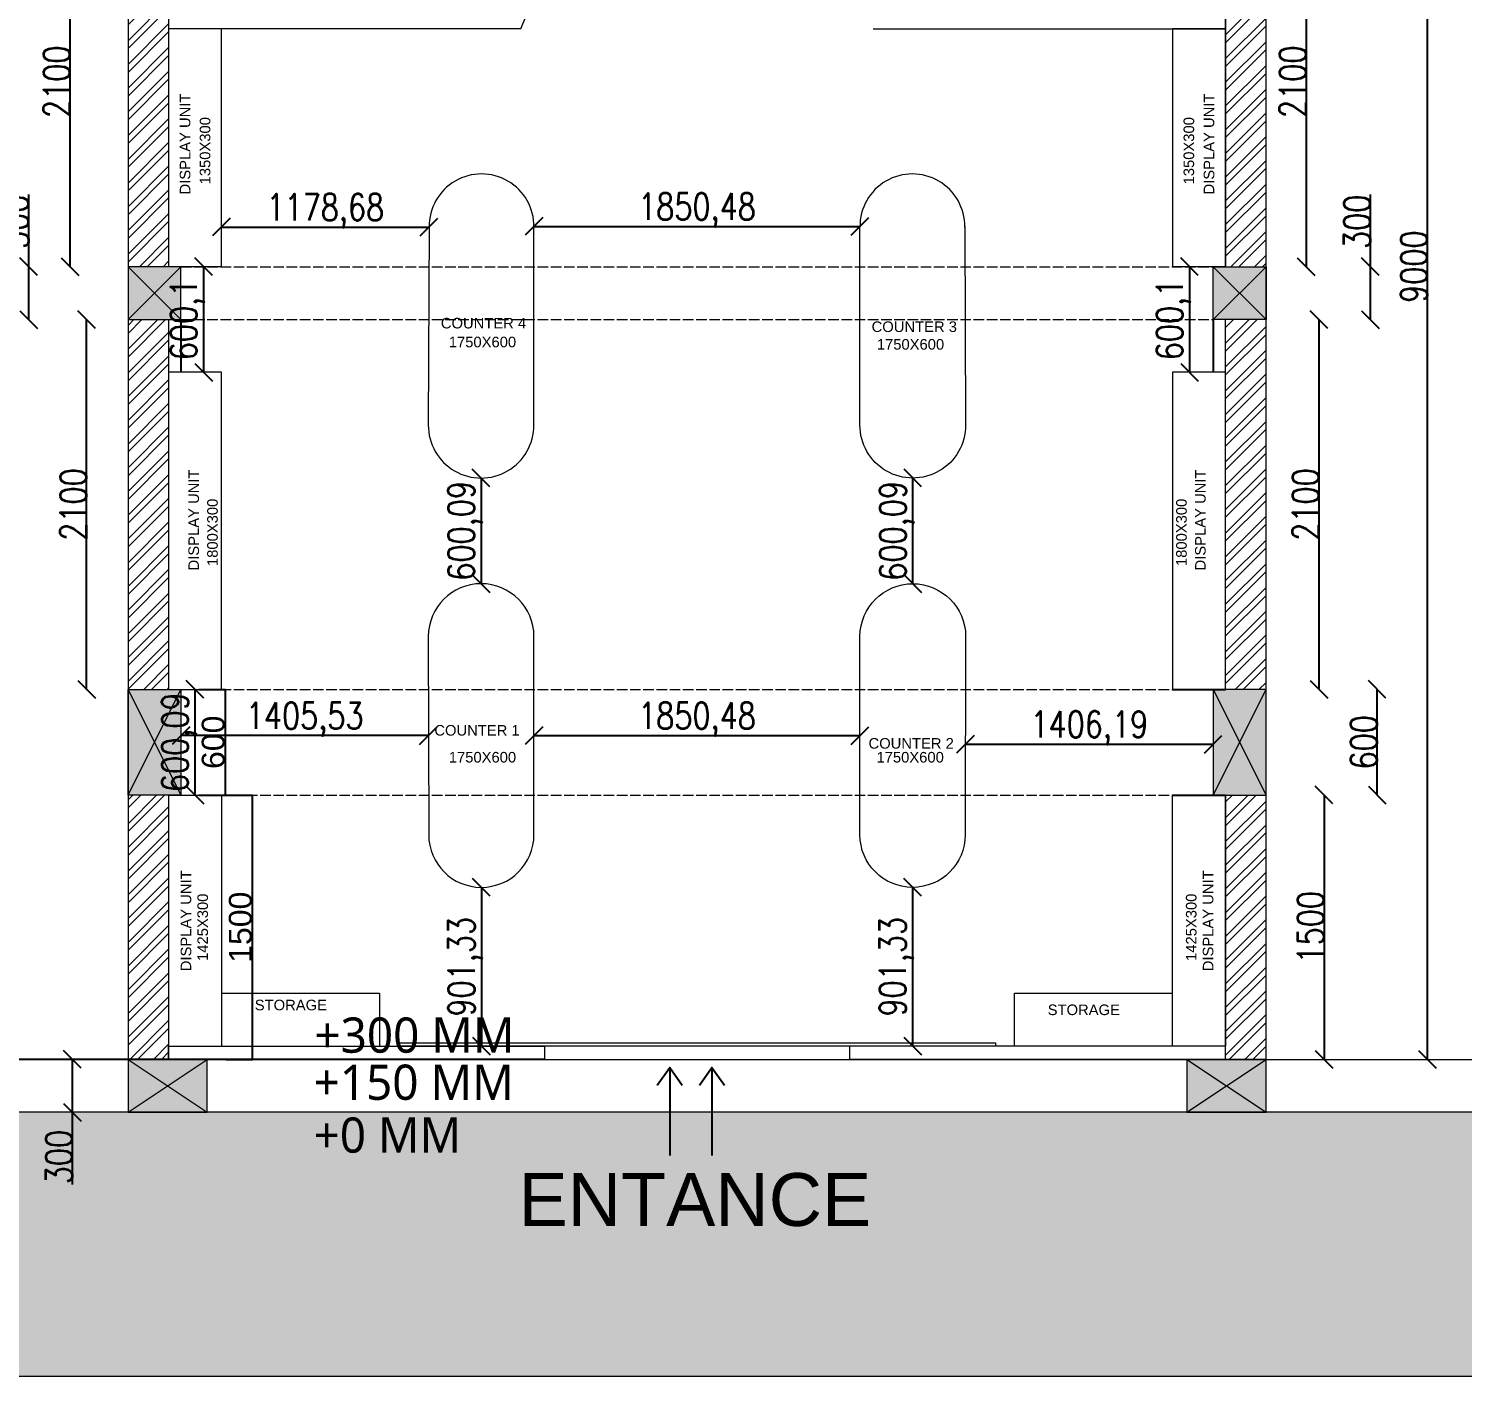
# Model space of a CAD drawing. Header units: millimetres. Extents: x 1926 to 160733, y 10813 to 39285.
# Drawn here: x 66529 to 74667, y 21047 to 28778 of the extents above; entities that cross this region are included whole.
import ezdxf

# ---------------------------------------------------------------- set-up
doc = ezdxf.new("R2010")
doc.units = ezdxf.units.MM
doc.linetypes.add('ACAD_ISO02W100', pattern=[15, 12, -3])
doc.layers.get('Defpoints').update_dxf_attribs({"lineweight": 0})
for name, color, linetype, lineweight in [('COLOUNM', 7, 'Continuous', 0), ('dim-1', 7, 'Continuous', 0), ('furn 2', 253, 'ACAD_ISO02W100', 0), ('furn1', 7, 'Continuous', 0), ('hatch', 7, 'Continuous', 0), ('SCALE FORMET TEXT', 7, 'Continuous', 0), ('wall', 250, 'Continuous', 0)]:
    doc.layers.add(name, color=color, linetype=linetype, lineweight=lineweight)
doc.styles.add('DIM_FONT', font='SIMPLEX.shx', dxfattribs={"width": 0.8})
doc.styles.get("Standard").update_dxf_attribs({"font": 'arial.ttf'})
doc.styles.add('style4', font='swissck.ttf')
doc.dimstyles.new('Annotative', dxfattribs={"dimscale": 0, "dimtxt": 2.5, "dimasz": 2.5, "dimexe": 1.25, "dimexo": 0.625, "dimtad": 1, "dimtxsty": 'Standard', "dimcen": 2.5, "dimadec": 0, "dimazin": 0, "dimtfac": 1, "dimtmove": 0, "dimatfit": 3, "dimfxl": 1, "dimarcsym": 0})
doc.dimstyles.new('ISO-25', dxfattribs={"dimtxt": 2.5, "dimasz": 2.5, "dimexe": 1.25, "dimexo": 0.625, "dimtad": 1, "dimtxsty": 'Standard', "dimcen": 2.5, "dimadec": 0, "dimazin": 0, "dimtfac": 1, "dimtmove": 0, "dimatfit": 3, "dimfxl": 1, "dimarcsym": 0})

# ---------------------------------------------------------------- blocks, each defined once
blk = doc.blocks.new('_Oblique')
at = {"color": 0, "linetype": 'ByBlock', "lineweight": -2}
blk.add_line((-0.5, -0.5), (0.5, 0.5), dxfattribs=at)
blk = doc.blocks.new('*D231')
at = {"color": 0, "lineweight": -2, "transparency": 16777216}
blk.add_line((69397.3, 27655), (71247.8, 27655), dxfattribs=at)
at = {"layer": 'Defpoints', "color": 0, "transparency": 16777216}
for p in [(69397.3, 27651.4), (71247.8, 27655), (71247.8, 27651.4)]:
    blk.add_point(p, dxfattribs=at)
at = {"color": 0, "lineweight": -2, "transparency": 16777216, "xscale": 100, "yscale": 100, "zscale": 100, "rotation": 180}
blk.add_blockref('_Oblique', (69397.3, 27655), dxfattribs=at)
at = {"color": 0, "lineweight": -2, "transparency": 16777216, "xscale": 100, "yscale": 100, "zscale": 100}
blk.add_blockref('_Oblique', (71247.8, 27655), dxfattribs=at)
at = {"color": 0, "transparency": 16777216, "insert": (70322.6, 27744.9), "char_height": 150, "attachment_point": 5, "style": 'DIM_FONT'}
blk.add_mtext('1850,48', dxfattribs=at)
blk = doc.blocks.new('*D232')
at = {"color": 0, "lineweight": -2, "transparency": 16777216}
blk.add_line((67623.3, 27651.4), (68802, 27651.4), dxfattribs=at)
at = {"layer": 'Defpoints', "color": 0, "transparency": 16777216}
for p in [(67623.3, 27665.4), (68802, 27651.4), (68802, 27651.4)]:
    blk.add_point(p, dxfattribs=at)
at = {"color": 0, "lineweight": -2, "transparency": 16777216, "xscale": 100, "yscale": 100, "zscale": 100, "rotation": 180}
blk.add_blockref('_Oblique', (67623.3, 27651.4), dxfattribs=at)
at = {"color": 0, "lineweight": -2, "transparency": 16777216, "xscale": 100, "yscale": 100, "zscale": 100}
blk.add_blockref('_Oblique', (68802, 27651.4), dxfattribs=at)
at = {"color": 0, "transparency": 16777216, "insert": (68212.7, 27741.4), "char_height": 150, "attachment_point": 5, "style": 'DIM_FONT'}
blk.add_mtext('1178,68', dxfattribs=at)
blk = doc.blocks.new('*D234')
at = {"color": 0, "lineweight": -2, "transparency": 16777216}
blk.add_line((71547.9, 25626.4), (71547.9, 26226.5), dxfattribs=at)
at = {"layer": 'Defpoints', "color": 0, "transparency": 16777216}
for p in [(71547.9, 26226.5), (71547.9, 26226.5), (71547.8, 25626.4)]:
    blk.add_point(p, dxfattribs=at)
at = {"color": 0, "lineweight": -2, "transparency": 16777216, "xscale": 100, "yscale": 100, "zscale": 100}
for p, rotation in [((71547.9, 26226.5), 90), ((71547.9, 25626.4), 270)]:
    blk.add_blockref('_Oblique', p, dxfattribs=dict(at, rotation=rotation))
at = {"color": 0, "transparency": 16777216, "insert": (71457.9, 25926.5), "char_height": 150, "attachment_point": 5, "rotation": 90, "style": 'DIM_FONT'}
blk.add_mtext('600,09', dxfattribs=at)
blk = doc.blocks.new('*D235')
at = {"color": 0, "lineweight": -2, "transparency": 16777216}
blk.add_line((69097.3, 26226.5), (69097.3, 25626.4), dxfattribs=at)
at = {"layer": 'Defpoints', "color": 0, "transparency": 16777216}
for p in [(69097.3, 26226.5), (69097.3, 25626.4), (69097.3, 25626.4)]:
    blk.add_point(p, dxfattribs=at)
at = {"color": 0, "lineweight": -2, "transparency": 16777216, "xscale": 100, "yscale": 100, "zscale": 100}
for p, rotation in [((69097.3, 26226.5), 90), ((69097.3, 25626.4), 270)]:
    blk.add_blockref('_Oblique', p, dxfattribs=dict(at, rotation=rotation))
at = {"color": 0, "transparency": 16777216, "insert": (69007.4, 25926.5), "char_height": 150, "attachment_point": 5, "rotation": 90, "style": 'DIM_FONT'}
blk.add_mtext('600,09', dxfattribs=at)
blk = doc.blocks.new('*D236')
at = {"color": 0, "lineweight": -2, "transparency": 16777216}
blk.add_line((69397.3, 24764.5), (71247.8, 24764.5), dxfattribs=at)
at = {"layer": 'Defpoints', "color": 0, "transparency": 16777216}
for p in [(69397.3, 24764.5), (71247.8, 24764.5), (71247.8, 24764.5)]:
    blk.add_point(p, dxfattribs=at)
at = {"color": 0, "lineweight": -2, "transparency": 16777216, "xscale": 100, "yscale": 100, "zscale": 100, "rotation": 180}
blk.add_blockref('_Oblique', (69397.3, 24764.5), dxfattribs=at)
at = {"color": 0, "lineweight": -2, "transparency": 16777216, "xscale": 100, "yscale": 100, "zscale": 100}
blk.add_blockref('_Oblique', (71247.8, 24764.5), dxfattribs=at)
at = {"color": 0, "transparency": 16777216, "insert": (70322.6, 24854.4), "char_height": 150, "attachment_point": 5, "style": 'DIM_FONT'}
blk.add_mtext('1850,48', dxfattribs=at)
blk = doc.blocks.new('*D237')
at = {"color": 0, "lineweight": -2, "transparency": 16777216}
blk.add_line((67472.7, 25026.3), (67472.7, 24426.2), dxfattribs=at)
at = {"layer": 'Defpoints', "color": 0, "transparency": 16777216}
for p in [(67472.7, 25026.3), (67472.7, 24426.2), (67472.7, 24426.2)]:
    blk.add_point(p, dxfattribs=at)
at = {"color": 0, "lineweight": -2, "transparency": 16777216, "xscale": 100, "yscale": 100, "zscale": 100}
for p, rotation in [((67472.7, 25026.3), 90), ((67472.7, 24426.2), 270)]:
    blk.add_blockref('_Oblique', p, dxfattribs=dict(at, rotation=rotation))
at = {"color": 0, "transparency": 16777216, "insert": (67382.8, 24726.3), "char_height": 150, "attachment_point": 5, "rotation": 90, "style": 'DIM_FONT'}
blk.add_mtext('600,09', dxfattribs=at)
blk = doc.blocks.new('*D238')
at = {"color": 0, "lineweight": -2, "transparency": 16777216}
blk.add_line((69098.5, 23902.7), (69098.5, 23001.3), dxfattribs=at)
at = {"layer": 'Defpoints', "color": 0, "transparency": 16777216}
for p in [(69098.5, 23902.7), (69098.5, 23001.3), (69098.5, 23001.3)]:
    blk.add_point(p, dxfattribs=at)
at = {"color": 0, "lineweight": -2, "transparency": 16777216, "xscale": 100, "yscale": 100, "zscale": 100}
for p, rotation in [((69098.5, 23902.7), 90), ((69098.5, 23001.3), 270)]:
    blk.add_blockref('_Oblique', p, dxfattribs=dict(at, rotation=rotation))
at = {"color": 0, "transparency": 16777216, "insert": (69008.6, 23452), "char_height": 150, "attachment_point": 5, "rotation": 90, "style": 'DIM_FONT'}
blk.add_mtext('901,33', dxfattribs=at)
blk = doc.blocks.new('*D239')
at = {"color": 0, "lineweight": -2, "transparency": 16777216}
blk.add_line((71546.7, 23902.7), (71546.7, 23001.3), dxfattribs=at)
at = {"layer": 'Defpoints', "color": 0, "transparency": 16777216}
for p in [(71546.7, 23902.7), (71546.7, 23001.3), (71546.7, 23001.3)]:
    blk.add_point(p, dxfattribs=at)
at = {"color": 0, "lineweight": -2, "transparency": 16777216, "xscale": 100, "yscale": 100, "zscale": 100}
for p, rotation in [((71546.7, 23902.7), 90), ((71546.7, 23001.3), 270)]:
    blk.add_blockref('_Oblique', p, dxfattribs=dict(at, rotation=rotation))
at = {"color": 0, "transparency": 16777216, "insert": (71456.7, 23452), "char_height": 150, "attachment_point": 5, "rotation": 90, "style": 'DIM_FONT'}
blk.add_mtext('901,33', dxfattribs=at)
blk = doc.blocks.new('*D240')
at = {"color": 0, "lineweight": -2, "transparency": 16777216}
blk.add_line((71846.7, 24715.4), (73252.9, 24715.4), dxfattribs=at)
at = {"layer": 'Defpoints', "color": 0, "transparency": 16777216}
for p in [(71846.7, 24764.2), (73252.9, 24764.2), (73252.9, 24715.4)]:
    blk.add_point(p, dxfattribs=at)
at = {"color": 0, "lineweight": -2, "transparency": 16777216, "xscale": 100, "yscale": 100, "zscale": 100, "rotation": 180}
blk.add_blockref('_Oblique', (71846.7, 24715.4), dxfattribs=at)
at = {"color": 0, "lineweight": -2, "transparency": 16777216, "xscale": 100, "yscale": 100, "zscale": 100}
blk.add_blockref('_Oblique', (73252.9, 24715.4), dxfattribs=at)
at = {"color": 0, "transparency": 16777216, "insert": (72549.8, 24805.3), "char_height": 150, "attachment_point": 5, "style": 'DIM_FONT'}
blk.add_mtext('1406,19', dxfattribs=at)
blk = doc.blocks.new('*D241')
at = {"color": 0, "lineweight": -2, "transparency": 16777216}
blk.add_line((68798.4, 24764.2), (67392.9, 24764.2), dxfattribs=at)
at = {"layer": 'Defpoints', "color": 0, "transparency": 16777216}
for p in [(67392.9, 24764.2), (67392.9, 24764.2), (68798.4, 24764.2)]:
    blk.add_point(p, dxfattribs=at)
at = {"color": 0, "lineweight": -2, "transparency": 16777216, "xscale": 100, "yscale": 100, "zscale": 100, "rotation": 180}
blk.add_blockref('_Oblique', (67392.9, 24764.2), dxfattribs=at)
at = {"color": 0, "lineweight": -2, "transparency": 16777216, "xscale": 100, "yscale": 100, "zscale": 100}
blk.add_blockref('_Oblique', (68798.4, 24764.2), dxfattribs=at)
at = {"color": 0, "transparency": 16777216, "insert": (68095.7, 24854.1), "char_height": 150, "attachment_point": 5, "style": 'DIM_FONT'}
blk.add_mtext('1405,53', dxfattribs=at)
blk = doc.blocks.new('*D242')
at = {"color": 0, "lineweight": -2, "transparency": 16777216}
blk.add_line((67521.8, 27426.7), (67521.8, 26826.6), dxfattribs=at)
at = {"layer": 'Defpoints', "color": 0, "transparency": 16777216}
for p in [(67472.7, 27426.7), (67472.7, 26826.6), (67521.8, 26826.6)]:
    blk.add_point(p, dxfattribs=at)
at = {"color": 0, "lineweight": -2, "transparency": 16777216, "xscale": 100, "yscale": 100, "zscale": 100}
for p, rotation in [((67521.8, 27426.7), 90), ((67521.8, 26826.6), 270)]:
    blk.add_blockref('_Oblique', p, dxfattribs=dict(at, rotation=rotation))
at = {"color": 0, "transparency": 16777216, "insert": (67431.8, 27126.7), "char_height": 150, "attachment_point": 5, "rotation": 90, "style": 'DIM_FONT'}
blk.add_mtext('600,1', dxfattribs=at)
blk = doc.blocks.new('*D243')
at = {"color": 0, "lineweight": -2, "transparency": 16777216}
blk.add_line((73118.6, 27426.7), (73118.6, 26826.6), dxfattribs=at)
at = {"layer": 'Defpoints', "color": 0, "transparency": 16777216}
for p in [(73118.6, 27426.7), (73118.6, 26826.6), (73118.6, 26826.6)]:
    blk.add_point(p, dxfattribs=at)
at = {"color": 0, "lineweight": -2, "transparency": 16777216, "xscale": 100, "yscale": 100, "zscale": 100}
for p, rotation in [((73118.6, 27426.7), 90), ((73118.6, 26826.6), 270)]:
    blk.add_blockref('_Oblique', p, dxfattribs=dict(at, rotation=rotation))
at = {"color": 0, "transparency": 16777216, "insert": (73028.7, 27126.7), "char_height": 150, "attachment_point": 5, "rotation": 90, "style": 'DIM_FONT'}
blk.add_mtext('600,1', dxfattribs=at)
blk = doc.blocks.new('*D277')
at = {"color": 0, "lineweight": -2, "transparency": 16777216}
blk.add_line((73780.6, 29526.2), (73780.6, 27426.2), dxfattribs=at)
at = {"layer": 'Defpoints', "color": 0, "transparency": 16777216}
for p in [(73322.9, 29526.2), (73322.9, 27426.2), (73780.6, 27426.2)]:
    blk.add_point(p, dxfattribs=at)
at = {"color": 0, "lineweight": -2, "transparency": 16777216, "xscale": 100, "yscale": 100, "zscale": 100}
for p, rotation in [((73780.6, 29526.2), 90), ((73780.6, 27426.2), 270)]:
    blk.add_blockref('_Oblique', p, dxfattribs=dict(at, rotation=rotation))
at = {"color": 0, "transparency": 16777216, "insert": (73705, 28476.2), "char_height": 150, "attachment_point": 5, "rotation": 90, "style": 'DIM_FONT'}
blk.add_mtext('2100', dxfattribs=at)
blk = doc.blocks.new('*D278')
at = {"color": 0, "lineweight": -2, "transparency": 16777216}
for p, q in [((74145.7, 27426.2), (74145.7, 27836.1)), ((74145.7, 27126.2), (74145.7, 27426.2))]:
    blk.add_line(p, q, dxfattribs=at)
at = {"layer": 'Defpoints', "color": 0, "transparency": 16777216}
for p in [(73552.9, 27426.2), (74145.7, 27426.2), (73552.9, 27126.2)]:
    blk.add_point(p, dxfattribs=at)
at = {"color": 0, "lineweight": -2, "transparency": 16777216, "xscale": 100, "yscale": 100, "zscale": 100}
for p, rotation in [((74145.7, 27426.2), 90), ((74145.7, 27126.2), 270)]:
    blk.add_blockref('_Oblique', p, dxfattribs=dict(at, rotation=rotation))
at = {"color": 0, "transparency": 16777216, "insert": (74070.1, 27681.1), "char_height": 150, "attachment_point": 5, "rotation": 90, "style": 'DIM_FONT'}
blk.add_mtext('300', dxfattribs=at)
blk = doc.blocks.new('*D279')
at = {"color": 0, "lineweight": -2, "transparency": 16777216}
blk.add_line((73853.5, 27126.2), (73853.5, 25026.2), dxfattribs=at)
at = {"layer": 'Defpoints', "color": 0, "transparency": 16777216}
for p in [(73552.9, 27126.2), (73552.9, 25026.2), (73853.5, 25026.2)]:
    blk.add_point(p, dxfattribs=at)
at = {"color": 0, "lineweight": -2, "transparency": 16777216, "xscale": 100, "yscale": 100, "zscale": 100}
for p, rotation in [((73853.5, 27126.2), 90), ((73853.5, 25026.2), 270)]:
    blk.add_blockref('_Oblique', p, dxfattribs=dict(at, rotation=rotation))
at = {"color": 0, "transparency": 16777216, "insert": (73777.8, 26076.2), "char_height": 150, "attachment_point": 5, "rotation": 90, "style": 'DIM_FONT'}
blk.add_mtext('2100', dxfattribs=at)
blk = doc.blocks.new('*D280')
at = {"color": 0, "lineweight": -2, "transparency": 16777216}
blk.add_line((74183.9, 24426.2), (74183.9, 25026.2), dxfattribs=at)
at = {"layer": 'Defpoints', "color": 0, "transparency": 16777216}
for p in [(73552.9, 25026.2), (74183.9, 25026.2), (73552.9, 24426.2)]:
    blk.add_point(p, dxfattribs=at)
at = {"color": 0, "lineweight": -2, "transparency": 16777216, "xscale": 100, "yscale": 100, "zscale": 100}
for p, rotation in [((74183.9, 25026.2), 90), ((74183.9, 24426.2), 270)]:
    blk.add_blockref('_Oblique', p, dxfattribs=dict(at, rotation=rotation))
at = {"color": 0, "transparency": 16777216, "insert": (74108.3, 24726.2), "char_height": 150, "attachment_point": 5, "rotation": 90, "style": 'DIM_FONT'}
blk.add_mtext('600', dxfattribs=at)
blk = doc.blocks.new('*D281')
at = {"color": 0, "lineweight": -2, "transparency": 16777216}
blk.add_line((73882.3, 24426.2), (73882.3, 22926.2), dxfattribs=at)
at = {"layer": 'Defpoints', "color": 0, "transparency": 16777216}
for p in [(73552.9, 24426.2), (73552.9, 22926.2), (73882.3, 22926.2)]:
    blk.add_point(p, dxfattribs=at)
at = {"color": 0, "lineweight": -2, "transparency": 16777216, "xscale": 100, "yscale": 100, "zscale": 100}
for p, rotation in [((73882.3, 24426.2), 90), ((73882.3, 22926.2), 270)]:
    blk.add_blockref('_Oblique', p, dxfattribs=dict(at, rotation=rotation))
at = {"color": 0, "transparency": 16777216, "insert": (73806.7, 23676.2), "char_height": 150, "attachment_point": 5, "rotation": 90, "style": 'DIM_FONT'}
blk.add_mtext('1500', dxfattribs=at)
blk = doc.blocks.new('*D283')
at = {"color": 0, "lineweight": -2, "transparency": 16777216}
blk.add_line((66763.8, 27426.2), (66763.8, 29526.2), dxfattribs=at)
at = {"layer": 'Defpoints', "color": 0, "transparency": 16777216}
for p in [(66763.8, 29526.2), (67092.9, 29526.2), (67099.3, 27426.2)]:
    blk.add_point(p, dxfattribs=at)
at = {"color": 0, "lineweight": -2, "transparency": 16777216, "xscale": 100, "yscale": 100, "zscale": 100}
for p, rotation in [((66763.8, 29526.2), 90), ((66763.8, 27426.2), 270)]:
    blk.add_blockref('_Oblique', p, dxfattribs=dict(at, rotation=rotation))
at = {"color": 0, "transparency": 16777216, "insert": (66688.1, 28476.2), "char_height": 150, "attachment_point": 5, "rotation": 90, "style": 'DIM_FONT'}
blk.add_mtext('2100', dxfattribs=at)
blk = doc.blocks.new('*D284')
at = {"color": 0, "lineweight": -2, "transparency": 16777216}
for p, q in [((66529.2, 27426.2), (66529.2, 27836.1)), ((66529.2, 27126.2), (66529.2, 27426.2))]:
    blk.add_line(p, q, dxfattribs=at)
at = {"layer": 'Defpoints', "color": 0, "transparency": 16777216}
for p in [(66529.2, 27426.2), (67092.9, 27426.2), (67092.9, 27126.2)]:
    blk.add_point(p, dxfattribs=at)
at = {"color": 0, "lineweight": -2, "transparency": 16777216, "xscale": 100, "yscale": 100, "zscale": 100}
for p, rotation in [((66529.2, 27426.2), 90), ((66529.2, 27126.2), 270)]:
    blk.add_blockref('_Oblique', p, dxfattribs=dict(at, rotation=rotation))
at = {"color": 0, "transparency": 16777216, "insert": (66453.6, 27681.1), "char_height": 150, "attachment_point": 5, "rotation": 90, "style": 'DIM_FONT'}
blk.add_mtext('300', dxfattribs=at)
blk = doc.blocks.new('*D285')
at = {"color": 0, "lineweight": -2, "transparency": 16777216}
blk.add_line((66857.7, 25026.2), (66857.7, 27126.2), dxfattribs=at)
at = {"layer": 'Defpoints', "color": 0, "transparency": 16777216}
for p in [(66857.7, 27126.2), (67092.9, 27126.2), (67092.9, 25026.2)]:
    blk.add_point(p, dxfattribs=at)
at = {"color": 0, "lineweight": -2, "transparency": 16777216, "xscale": 100, "yscale": 100, "zscale": 100}
for p, rotation in [((66857.7, 27126.2), 90), ((66857.7, 25026.2), 270)]:
    blk.add_blockref('_Oblique', p, dxfattribs=dict(at, rotation=rotation))
at = {"color": 0, "transparency": 16777216, "insert": (66782.1, 26076.2), "char_height": 150, "attachment_point": 5, "rotation": 90, "style": 'DIM_FONT'}
blk.add_mtext('2100', dxfattribs=at)
blk = doc.blocks.new('*D286')
at = {"layer": 'Defpoints', "color": 0, "linetype": 'Continuous', "transparency": 16777216}
for p in [(67392.9, 25026.2), (67392.9, 24426.2), (67644.1, 24426.2)]:
    blk.add_point(p, dxfattribs=at)
at = {"layer": 'dim-1', "color": 0, "lineweight": -2, "transparency": 16777216}
for p, q in [((67494.1, 25026.2), (67645.4, 25026.2)), ((67644.1, 25023.7), (67644.1, 24428.7)), ((67494.1, 24426.2), (67645.4, 24426.2))]:
    blk.add_line(p, q, dxfattribs=at)
at = {"layer": 'dim-1', "color": 0, "linetype": 'Continuous', "transparency": 16777216}
for points in [[(67643.7, 25023.7), (67644.5, 25023.7), (67644.1, 25026.2)], [(67643.7, 24428.7), (67644.5, 24428.7), (67644.1, 24426.2)]]:
    blk.add_solid(points, dxfattribs=at)
at = {"layer": 'dim-1', "color": 0, "linetype": 'Continuous', "transparency": 16777216, "insert": (67577.1, 24726.2), "char_height": 130, "attachment_point": 5, "rotation": 90}
blk.add_mtext('600', dxfattribs=at)
blk = doc.blocks.new('*D287')
at = {"layer": 'Defpoints', "color": 0, "linetype": 'Continuous', "transparency": 16777216}
for p in [(67321.1, 24426.2), (67321.1, 22926.2), (67798.1, 22926.2)]:
    blk.add_point(p, dxfattribs=at)
at = {"layer": 'dim-1', "color": 0, "lineweight": -2, "transparency": 16777216}
for p, q in [((67648.1, 24426.2), (67799.3, 24426.2)), ((67798.1, 24423.7), (67798.1, 22928.7)), ((67648.1, 22926.2), (67799.3, 22926.2))]:
    blk.add_line(p, q, dxfattribs=at)
at = {"layer": 'dim-1', "color": 0, "linetype": 'Continuous', "transparency": 16777216}
for points in [[(67797.6, 24423.7), (67798.5, 24423.7), (67798.1, 24426.2)], [(67797.6, 22928.7), (67798.5, 22928.7), (67798.1, 22926.2)]]:
    blk.add_solid(points, dxfattribs=at)
at = {"layer": 'dim-1', "color": 0, "linetype": 'Continuous', "transparency": 16777216, "insert": (67731.1, 23676.2), "char_height": 130, "attachment_point": 5, "rotation": 90}
blk.add_mtext('1500', dxfattribs=at)
blk = doc.blocks.new('*D289')
at = {"color": 0, "lineweight": -2, "transparency": 16777216}
blk.add_line((74468.1, 31926.2), (74468.1, 22926.2), dxfattribs=at)
at = {"layer": 'Defpoints', "color": 0, "transparency": 16777216}
for p in [(72643.5, 31926.2), (72643.5, 22926.2), (74468.1, 22926.2)]:
    blk.add_point(p, dxfattribs=at)
at = {"color": 0, "lineweight": -2, "transparency": 16777216, "xscale": 100, "yscale": 100, "zscale": 100}
for p, rotation in [((74468.1, 31926.2), 90), ((74468.1, 22926.2), 270)]:
    blk.add_blockref('_Oblique', p, dxfattribs=dict(at, rotation=rotation))
at = {"color": 0, "transparency": 16777216, "insert": (74392.5, 27426.2), "char_height": 150, "attachment_point": 5, "rotation": 90, "style": 'DIM_FONT'}
blk.add_mtext('9000', dxfattribs=at)
blk = doc.blocks.new('*D296')
at = {"color": 0, "lineweight": -2, "transparency": 16777216}
for p, q in [((66776.2, 22926.2), (66776.2, 22626.2)), ((66776.2, 22626.2), (66776.2, 22216.4))]:
    blk.add_line(p, q, dxfattribs=at)
at = {"layer": 'Defpoints', "color": 0, "transparency": 16777216}
for p in [(67244.4, 22926.2), (66776.2, 22626.2), (67244.4, 22626.2)]:
    blk.add_point(p, dxfattribs=at)
at = {"color": 0, "lineweight": -2, "transparency": 16777216, "xscale": 100, "yscale": 100, "zscale": 100}
for p, rotation in [((66776.2, 22926.2), 90), ((66776.2, 22626.2), 270)]:
    blk.add_blockref('_Oblique', p, dxfattribs=dict(at, rotation=rotation))
at = {"color": 0, "transparency": 16777216, "insert": (66700.5, 22371.3), "char_height": 150, "attachment_point": 5, "rotation": 90, "style": 'DIM_FONT'}
blk.add_mtext('300', dxfattribs=at)

msp = doc.modelspace()

# ---------------------------------------------------------------- hatches: boundary and pattern name
at = {"layer": 'hatch', "linetype": 'Continuous', "ltscale": 3, "true_color": 0xc7c8ca}
h = msp.add_hatch(dxfattribs=at)
h.set_pattern_fill('ANSI32', color=9, scale=10)
h.set_pattern_definition([(45, (-1096246.76, 18299.64), (-67.351921, 67.351921), []), (45, (-1096201.85, 18299.64), (-67.351921, 67.351921), [])])
h.paths.add_polyline_path([(73552.894, 31926.232), (73322.894, 31926.232), (73322.894, 30126.232), (73552.894, 30126.232)])
h.paths.add_polyline_path([(68672.894, 31926.232), (68522.894, 31926.232), (68522.894, 30876.232), (68672.894, 30876.232)])
h.paths.add_polyline_path([(67322.894, 31926.232), (67092.894, 31926.232), (67092.894, 30126.232), (67322.894, 30126.232)])
h.paths.add_polyline_path([(68672.894, 30126.232), (67392.894, 30126.232), (67392.894, 29976.232), (68672.894, 29976.232)])
h.paths.add_polyline_path([(67322.894, 29526.232), (67092.894, 29526.232), (67092.894, 27426.232), (67322.894, 27426.232)])
h.paths.add_polyline_path([(67322.894, 27126.232), (67092.894, 27126.232), (67092.894, 25026.232), (67322.894, 25026.232)])
h.paths.add_polyline_path([(73552.894, 27126.232), (73322.894, 27126.232), (73322.894, 25026.232), (73552.894, 25026.232)])
h.paths.add_polyline_path([(67322.894, 24426.232), (67092.894, 24426.232), (67092.894, 22926.232), (67322.894, 22926.232)])
h.paths.add_polyline_path([(73552.894, 24426.232), (73322.894, 24426.232), (73322.894, 22926.232), (73552.894, 22926.232)])
h.paths.add_polyline_path([(73552.894, 29526.232), (73322.894, 29526.232), (73322.894, 27426.232), (73552.894, 27426.232)])
h.paths.add_polyline_path([(67608.509, 30828.781), (68416.475, 30828.781), (68416.475, 31299.653), (67608.509, 31299.653)], flags=9)
h.paths.add_polyline_path([(64277.195, 12656.425), (72249.841, 12656.425), (72249.841, 13377.673), (64277.195, 13377.673)], flags=9)
h.paths.add_polyline_path([(73597.497, 29717.371), (74010.15, 29717.371), (74010.15, 30026.478), (73597.497, 30026.478)], flags=9)
h.paths.add_polyline_path([(73597.497, 27132.34), (74010.15, 27132.34), (74010.15, 27441.446), (73597.497, 27441.446)], flags=9)
h.paths.add_polyline_path([(73597.497, 24617.371), (74010.15, 24617.371), (74010.15, 24926.478), (73597.497, 24926.478)], flags=9)
h.paths.add_polyline_path([(66668.025, 29717.371), (67080.679, 29717.371), (67080.679, 30026.478), (66668.025, 30026.478)], flags=9)
h.paths.add_polyline_path([(66668.025, 27132.34), (67080.679, 27132.34), (67080.679, 27441.446), (66668.025, 27441.446)], flags=9)
h.paths.add_polyline_path([(65663.947, 10813.117), (74908.588, 10813.117), (74908.588, 11901.803), (65663.947, 11901.803)], flags=9)
h.paths.add_polyline_path([(79535.122, 11504.023), (80013.783, 11504.023), (80013.783, 12223.898), (79535.122, 12223.898)], flags=9)
h.paths.add_polyline_path([(64178.558, 13420.952), (72316.495, 13420.952), (72316.495, 14509.638), (64178.558, 14509.638)], flags=9)
h.paths.add_polyline_path([(62141.192, 12843.246), (63012.528, 12843.246), (63012.528, 14282.683), (62141.192, 14282.683)], flags=9)
h.paths.add_polyline_path([(63005.734, 13005.642), (64090.816, 13005.642), (64090.816, 14094.328), (63005.734, 14094.328)], flags=9)
h.paths.add_polyline_path([(71379.237, 20336.578), (72799.96, 20336.578), (72799.96, 20783.641), (71379.237, 20783.641)], flags=9)
h.paths.add_polyline_path([(68120.733, 17879.395), (69541.457, 17879.395), (69541.457, 18326.458), (68120.733, 18326.458)], flags=9)
h.paths.add_polyline_path([(69658.336, 27956.008), (71719.862, 27956.008), (71719.862, 28897.837), (69658.336, 28897.837)], flags=9)
h.paths.add_polyline_path([(77939.309, 21173.094), (79345.184, 21173.094), (79345.184, 21620.156), (77939.309, 21620.156)], flags=9)
h.paths.add_polyline_path([(77734.852, 18289.92), (79649.83, 18289.92), (79649.83, 18736.982), (77734.852, 18736.982)], flags=9)
h.paths.add_polyline_path([(66668.025, 24617.371), (67080.679, 24617.371), (67080.679, 24926.478), (66668.025, 24926.478)], flags=9)
h.paths.add_polyline_path([(74820.905, 26478.202), (76525.289, 26478.202), (76525.289, 27424.414), (74820.905, 27424.414)], flags=9)
h.paths.add_polyline_path([(64477.237, 26478.202), (65990.549, 26478.202), (65990.549, 27424.414), (64477.237, 27424.414)], flags=9)
h.paths.add_polyline_path([(70592.972, 22544.45), (71003.102, 22544.45), (71003.102, 22963.281), (70592.972, 22963.281)], flags=9)
h.paths.add_polyline_path([(68222.894, 32156.232), (68222.894, 31926.232), (73552.894, 31926.232), (77245.006, 31926.232), (77245.006, 32156.232)])
h.paths.add_polyline_path([(66192.894, 31926.232), (66192.894, 32156.232), (63400.781, 32156.232), (63400.781, 31926.232)])
h.paths.add_polyline_path([(66792.894, 32156.232), (66792.894, 31926.232), (67622.894, 31926.232), (67622.894, 32156.232)])
at = {"layer": 'wall', "true_color": 0xc7c8ca}
h = msp.add_hatch(color=9, dxfattribs=at)
h.dxf.hatch_style = 1
h.paths.add_polyline_path([(73552.894, 30126.232), (73252.894, 30126.232), (73252.894, 29526.232), (73552.894, 29526.232)])
h.paths.add_polyline_path([(67392.894, 30126.232), (67092.894, 30126.232), (67092.894, 29526.232), (67392.894, 29526.232)])
h.paths.add_polyline_path([(67392.894, 27426.232), (67092.894, 27426.232), (67092.894, 27126.232), (67392.894, 27126.232)])
h.paths.add_polyline_path([(73552.894, 27426.232), (73252.894, 27426.232), (73252.894, 27126.232), (73552.894, 27126.232)])
h.paths.add_polyline_path([(73552.894, 25026.232), (73252.894, 25026.232), (73252.894, 24426.232), (73552.894, 24426.232)])
h.paths.add_polyline_path([(67392.894, 25026.232), (67092.894, 25026.232), (67092.894, 24426.232), (67392.894, 24426.232)])
h = msp.add_hatch(color=9, dxfattribs=at)
h.dxf.hatch_style = 1
h.paths.add_polyline_path([(67542.894, 22626.232), (67542.894, 22926.232), (67092.894, 22926.232), (67092.894, 22626.232)])
h.paths.add_polyline_path([(73102.894, 22926.232), (73102.894, 22626.232), (73552.894, 22626.232), (73552.894, 22926.232)])
h = msp.add_hatch(dxfattribs=at)
h.set_pattern_fill('AR-PARQ1', color=9)
h.set_pattern_definition([(90, (-1096246.76, 18299.64), (-304.8, 304.8), [304.8, -304.8]), (90, (-1096195.96, 18299.64), (-304.8, 304.8), [304.8, -304.8]), (90, (-1096145.16, 18299.64), (-304.8, 304.8), [304.8, -304.8]), (90, (-1096094.36, 18299.64), (-304.8, 304.8), [304.8, -304.8]), (90, (-1096043.56, 18299.64), (-304.8, 304.8), [304.8, -304.8]), (90, (-1095992.76, 18299.64), (-304.8, 304.8), [304.8, -304.8]), (90, (-1095941.96, 18299.64), (-304.8, 304.8), [304.8, -304.8]), (0, (-1096246.76, 18604.44), (304.8, -304.8), [304.8, -304.8]), (0, (-1096246.76, 18655.24), (304.8, -304.8), [304.8, -304.8]), (0, (-1096246.76, 18706.04), (304.8, -304.8), [304.8, -304.8]), (0, (-1096246.76, 18756.84), (304.8, -304.8), [304.8, -304.8]), (0, (-1096246.76, 18807.64), (304.8, -304.8), [304.8, -304.8]), (0, (-1096246.76, 18858.44), (304.8, -304.8), [304.8, -304.8]), (0, (-1096246.76, 18909.24), (304.8, -304.8), [304.8, -304.8])])
h.paths.add_polyline_path([(77208.279, 22626.232), (63437.508, 22626.232), (63437.508, 21126.232), (77208.279, 21126.232)])

# ---------------------------------------------------------------- linework, layer by layer
for p, q in [((67392.894, 27126.232), (67392.894, 26826.617)), ((73252.894, 27126.232), (73252.894, 26826.617)), ((73021.796, 25026.331), (73323.039, 25026.331)), ((73021.796, 24426.241), (73323.039, 24426.241)), ((67322.894, 22926.232), (63437.508, 22926.232))]:
    msp.add_line(p, q)
at = {"layer": 'COLOUNM'}
for points in [[(67092.894, 27126.232), (67392.894, 27126.232), (67392.894, 27426.232), (67092.894, 27426.232)], [(73552.894, 27126.232), (73252.894, 27126.232), (73252.894, 27426.232), (73552.894, 27426.232)], [(67092.894, 25026.232), (67392.894, 25026.232), (67392.894, 24426.232), (67092.894, 24426.232)], [(73552.894, 25026.232), (73252.894, 25026.232), (73252.894, 24426.232), (73552.894, 24426.232)]]:
    msp.add_lwpolyline(points, close=True, dxfattribs=at)
at = {"layer": 'furn 2', "ltscale": 5}
for p, q in [((67392.894, 27426.232), (73252.894, 27426.232)), ((67392.894, 27126.232), (73252.894, 27126.232)), ((67392.894, 25026.232), (73252.894, 25026.232)), ((67392.894, 24426.232), (73252.894, 24426.232))]:
    msp.add_line(p, q, dxfattribs=at)
at = {"layer": 'furn1'}
for p, q in [((69323.206, 28777.525), (67322.091, 28777.525)), ((71321.925, 28777.525), (73323.039, 28777.525)), ((73323.039, 28777.525), (73021.796, 28777.525)), ((73021.796, 28777.525), (73021.796, 27426.722)), ((73021.796, 27426.722), (73323.039, 27426.722)), ((73323.039, 26826.617), (73021.796, 26826.617)), ((73021.796, 26826.617), (73021.796, 25026.331)), ((67322.077, 24426.241), (67623.32, 24426.241)), ((67623.32, 24426.241), (67623.334, 23001.318)), ((73021.796, 23302.561), (73021.796, 24426.241)), ((67623.334, 23302.561), (68519.891, 23302.561)), ((68519.891, 23302.561), (68519.891, 23001.318)), ((72125.24, 23001.318), (72125.24, 23302.561)), ((72125.24, 23302.561), (73021.796, 23302.561))]:
    msp.add_line(p, q, dxfattribs=at)
for points in [[(67623.334, 28777.525), (67322.077, 28777.525), (67322.077, 27426.722), (67623.334, 27426.722)], [(67623.32, 26826.617), (67322.077, 26826.617), (67322.077, 25026.331), (67623.32, 25026.331)], [(73021.796, 24426.241), (73323.039, 24426.241), (73323.039, 23001.318), (73021.796, 23001.318)], [(67322.077, 23001.318), (69457.087, 23001.318), (69457.087, 22927.198), (67322.077, 22927.198)], [(68627.47, 23020.454), (72017.646, 23020.454), (72017.646, 23001.318), (68627.47, 23001.318)], [(71188.044, 22927.198), (73323.039, 22927.198), (73323.039, 23001.318), (71188.044, 23001.318)]]:
    msp.add_lwpolyline(points, close=True, dxfattribs=at)
for points in [[(68801.991, 27655.017), (68797.221, 26527.77, 1.00397594), (69397.326, 26527.77), (69397.347, 27655.017)], [(71843.14, 27655.017), (71847.909, 26527.77, -1.00397594), (71247.805, 26527.77), (71247.783, 27655.017)], [(68799.616, 24201.499, 0.999976), (69397.326, 24201.499), (69397.326, 25327.574, 0.99606371), (68797.235, 25327.574), (68799.617, 24200.874)], [(71845.514, 24201.499, -0.999976), (71247.805, 24201.499), (71247.805, 25327.574, -0.99606371), (71847.895, 25327.574), (71845.513, 24200.874)]]:
    msp.add_lwpolyline(points, format="xyb", dxfattribs=at)
for centre, radius, start, end in [((68842.476, 29002.266), 530.669, 334.9438634, 25.0561366), ((69099.669, 27655.017), 297.678, 359.3133784, 180.6866216), ((71545.461, 27655.017), 297.678, 359.3133784, 180.6866216)]:
    msp.add_arc(centre, radius, start, end, dxfattribs=at)
at = {"layer": 'wall'}
for p, q in [((67092.894, 31926.232), (67092.894, 22626.232)), ((73552.894, 22626.232), (73552.894, 31926.232)), ((67322.894, 29526.232), (67322.894, 27426.232)), ((73322.894, 29526.232), (73322.894, 27426.232)), ((67392.894, 27426.232), (67092.894, 27126.232)), ((67092.894, 27426.232), (67392.894, 27126.232)), ((73552.894, 27426.232), (73252.894, 27126.232)), ((73252.894, 27426.232), (73552.894, 27126.232)), ((67092.894, 24426.232), (67392.894, 25026.232)), ((67092.894, 25026.232), (67392.894, 24426.232)), ((73252.894, 24426.232), (73552.894, 25026.232)), ((73252.894, 25026.232), (73552.894, 24426.232)), ((67322.894, 22926.232), (67092.894, 22926.232)), ((67092.894, 22626.232), (67542.894, 22926.232)), ((67092.894, 22926.232), (67542.894, 22626.232)), ((73102.894, 22626.232), (73552.894, 22926.232)), ((73102.894, 22926.232), (73552.894, 22626.232)), ((73322.894, 22926.232), (77208.279, 22926.232)), ((77208.279, 22626.232), (63437.508, 22626.232)), ((77208.279, 21126.232), (63437.508, 21126.232))]:
    msp.add_line(p, q, dxfattribs=at)
for points in [[(67322.894, 29526.232), (67322.894, 27426.232)], [(73322.894, 27426.232), (73322.894, 29526.232)], [(67322.894, 27126.232), (67322.894, 25026.232)], [(73322.894, 25026.232), (73322.894, 27126.232)], [(67322.894, 24426.232), (67322.894, 22926.232), (73322.894, 22926.232), (73322.894, 24426.232)]]:
    msp.add_lwpolyline(points, dxfattribs=at)
for points in [[(67092.894, 22626.232), (67542.894, 22626.232), (67542.894, 22926.232), (67092.894, 22926.232)], [(73102.894, 22626.232), (73552.894, 22626.232), (73552.894, 22926.232), (73102.894, 22926.232)]]:
    msp.add_lwpolyline(points, close=True, dxfattribs=at)

# ---------------------------------------------------------------- texts
for s, p in [('DISPLAY UNIT', (67446.561, 27836.247)), ('DISPLAY UNIT', (73259.226, 27836.247)), ('1350X300', (67560.055, 27893.418)), ('1350X300', (73144.914, 27893.418)), ('DISPLAY UNIT', (67495.595, 25701.871)), ('DISPLAY UNIT', (73210.192, 25701.871)), ('1800X300', (67602.156, 25726.839)), ('1800X300', (73102.813, 25726.839)), ('DISPLAY UNIT', (67451.715, 23426.495)), ('DISPLAY UNIT', (73254.072, 23426.495)), ('1425X300', (67546.655, 23484.93)), ('1425X300', (73158.313, 23484.93))]:
    msp.add_text(s, height=60, rotation=90).set_placement(p)
for s, p in [('COUNTER 4', (68868.744, 27075.741)), ('COUNTER 3', (71314.125, 27055.469)), ('1750X600', (68913.779, 26968.734)), ('1750X600', (71343.628, 26955.434)), ('COUNTER 1', (68831.695, 24764.224)), ('COUNTER 2 ', (71296.548, 24690.091)), ('1750X600', (68913.779, 24611.368)), ('1750X600', (71341.808, 24611.368)), ('STORAGE ', (67812.35, 23204.623)), ('STORAGE ', (72313.639, 23177.481))]:
    msp.add_text(s, height=60).set_placement(p)
at = {"char_height": 200, "width": 3654.03025, "attachment_point": 1, "style": 'style4'}
for s, insert in [('{\\fMicrosoft YaHei UI Light|b0|i0|c0|p34;+300 MM}', (68150.65, 23163.857)), ('{\\fMicrosoft YaHei UI Light|b0|i0|c0|p34;+150 MM}', (68145.951, 22896.327)), ('{\\fMicrosoft YaHei UI Light|b0|i0|c0|p34;+0 MM}', (68145.951, 22596.327))]:
    msp.add_mtext(s, dxfattribs=dict(at, insert=insert))
at = {"layer": 'SCALE FORMET TEXT', "color": 18, "true_color": 0x000000, "insert": (69309.625, 22280.347), "char_height": 300, "width": 3654.03025, "attachment_point": 1, "style": 'style4'}
msp.add_mtext('{\\fSwis721 LtEx BT|b0|i0|c0|p34;ENTANCE}', dxfattribs=at)

# ---------------------------------------------------------------- dimensions: what is measured, and where the dimension line sits
for base, p1, p2, picture, middle in [((74468.092, 22926.232), (72643.461, 31926.232), (72643.461, 22926.232), '*D289', (74392.467, 27426.232)), ((66763.767, 29526.232), (67099.295, 27426.232), (67092.894, 29526.232), '*D283', (66688.142, 28476.232)), ((73780.639, 27426.232), (73322.894, 29526.232), (73322.894, 27426.232), '*D277', (73705.014, 28476.232)), ((66529.191, 27426.232), (67092.894, 27126.232), (67092.894, 27426.232), '*D284', (66453.566, 27681.143)), ((74145.739, 27426.232), (73552.894, 27126.232), (73552.894, 27426.232), '*D278', (74070.114, 27681.143)), ((67521.7502, 26826.6172), (67472.7053, 27426.7221), (67472.7053, 26826.6172), '*D242', (67431.8395, 27126.6696)), ((73118.646, 26826.6172), (73118.646, 27426.7221), (73118.646, 26826.6172), '*D243', (73028.7353, 27126.6696)), ((66857.737, 27126.232), (67092.894, 25026.232), (67092.894, 27126.232), '*D285', (66782.112, 26076.232)), ((73853.458, 25026.232), (73552.894, 27126.232), (73552.894, 25026.232), '*D279', (73777.833, 26076.232)), ((69097.28, 25626.438), (69097.273, 26226.524), (69097.28, 25626.438), '*D235', (69007.37, 25926.481)), ((71547.857, 26226.524), (71547.85, 25626.438), (71547.857, 26226.524), '*D234', (71457.946, 25926.481)), ((67472.698, 24426.241), (67472.698, 25026.331), (67472.698, 24426.241), '*D237', (67382.787, 24726.286)), ((74183.94, 25026.232), (73552.894, 24426.232), (73552.894, 25026.232), '*D280', (74108.315, 24726.232)), ((73882.342, 22926.232), (73552.894, 24426.232), (73552.894, 22926.232), '*D281', (73806.717, 23676.232)), ((69098.471, 23001.318), (69098.471, 23902.651), (69098.471, 23001.318), '*D238', (69008.56, 23451.985)), ((71546.659, 23001.318), (71546.659, 23902.651), (71546.659, 23001.318), '*D239', (71456.749, 23451.985)), ((66776.152, 22626.232), (67244.396, 22926.232), (67244.396, 22626.232), '*D296', (66700.527, 22371.321))]:
    dim = msp.add_linear_dim(base=base, p1=p1, p2=p2, angle=90, dimstyle='ISO-25', override={"dimtxt": 150, "dimasz": 100, "dimtxsty": 'DIM_FONT', "dimblk1": 'Oblique', "dimblk2": 'Oblique', "dimsah": 1, "dimse1": 1, "dimse2": 1})
    dim.commit()
    dim.dimension.update_dxf_attribs({"geometry": picture, "text_midpoint": middle})
for base, p1, p2, picture, middle in [((68802.012, 27651.449), (67623.334, 27665.366), (68802.012, 27651.449), '*D232', (68212.673, 27741.36)), ((71247.805, 27655.017), (69397.326, 27651.449), (71247.805, 27651.449), '*D231', (70322.565, 27744.927)), ((67392.894, 24764.224), (68798.426, 24764.224), (67392.894, 24764.224), '*D241', (68095.66, 24854.135)), ((71247.805, 24764.537), (69397.326, 24764.537), (71247.805, 24764.537), '*D236', (70322.565, 24854.447)), ((73252.894, 24715.429), (71846.704, 24764.224), (73252.894, 24764.224), '*D240', (72549.799, 24805.339))]:
    dim = msp.add_linear_dim(base=base, p1=p1, p2=p2, dimstyle='ISO-25', override={"dimtxt": 150, "dimasz": 100, "dimtxsty": 'DIM_FONT', "dimblk1": 'Oblique', "dimblk2": 'Oblique', "dimsah": 1, "dimse1": 1, "dimse2": 1})
    dim.commit()
    dim.dimension.update_dxf_attribs({"geometry": picture, "text_midpoint": middle})
at = {"layer": 'dim-1', "linetype": 'Continuous'}
for base, p1, p2, picture, middle in [((67644.133, 24426.232), (67392.894, 25026.232), (67392.894, 24426.232), '*D286', (67577.134, 24726.232)), ((67798.054, 22926.232), (67321.114, 24426.232), (67321.114, 22926.232), '*D287', (67731.054, 23676.232))]:
    dim = msp.add_linear_dim(base=base, p1=p1, p2=p2, angle=90, dimstyle='Annotative', override={"dimtxt": 130, "dimfxl": 150, "dimfxlon": 1, "dimarcsym": 1}, dxfattribs=at)
    dim.commit()
    dim.dimension.update_dxf_attribs({"geometry": picture, "text_midpoint": middle})

# ---------------------------------------------------------------- leaders
at = {"layer": 'wall'}
for points in [[(70167.921, 22880.38), (70167.921, 22380.561)], [(70407.284, 22880.38), (70407.284, 22380.561)]]:
    msp.add_leader(points, dimstyle='Annotative', override={"dimscale": 0, "dimasz": 100, "dimgap": 0.625, "dimtad": 0, "dimldrblk": 'Open90', "dimfxl": 426.875, "dimfxlon": 1, "dimarcsym": 1}, dxfattribs=at)

doc.saveas('drawing.dxf')
